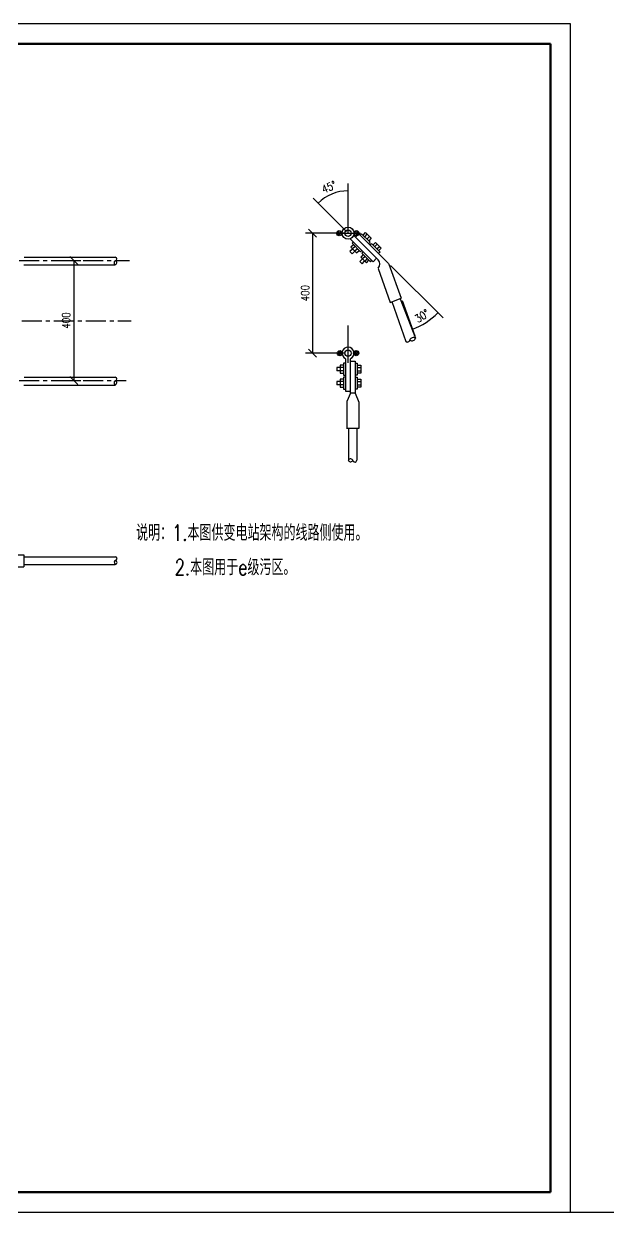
# Model space of a CAD drawing. Extents: x 2254 to 4895, y 1292 to 2309.
# Drawn here: x 2584.2 to 2730.3, y 1651.8 to 1948.8 of the extents above; entities that cross this region are included whole.
import ezdxf

# ---------------------------------------------------------------- set-up
doc = ezdxf.new("R2010")
doc.units = 0
doc.header["$LTSCALE"] = 4
doc.header["$MEASUREMENT"] = 0
doc.linetypes.add('CENTER', pattern=[2, 1.25, -0.25, 0.25, -0.25])
doc.layers.get('0').update_dxf_attribs({"linetype": 'CONTINUOUS'})
doc.layers.get('Defpoints').update_dxf_attribs({"linetype": 'CONTINUOUS'})
for name, color, linetype in [('4', 4, 'CONTINUOUS'), ('5', 5, 'CENTER'), ('ZSSignLayer', 7, 'CONTINUOUS')]:
    doc.layers.add(name, color=color, linetype=linetype)
doc.styles.add('HZ', font='txt.shx', dxfattribs={"width": 0.8, "bigfont": 'hztxt.shx'})
doc.dimstyles.new('D2N', dxfattribs={"dimscale": 10, "dimtxt": 0.2, "dimasz": 0, "dimexe": 0.18, "dimexo": 0.06, "dimgap": 0.09, "dimtad": 1, "dimdec": 4, "dimzin": 0, "dimdsep": 46, "dimtxsty": 'HZ', "dimtsz": 0.1, "dimcen": 0.09, "dimadec": 0, "dimazin": 0, "dimtfac": 0.9, "dimtdec": 4, "dimtix": 1, "dimtmove": 2, "dimatfit": 3, "dimfxl": 1, "dimtolj": 1, "dimtzin": 0, "dimarcsym": 0})

# ---------------------------------------------------------------- blocks, each defined once
blk = doc.blocks.new('*D40')
at = {"color": 0, "lineweight": -2, "transparency": 16777216}
for p, q in [((2594.55, 1889.64), (2598.51, 1889.64)), ((2597.71, 1888.64), (2595.71, 1890.64)), ((2596.71, 1889.64), (2596.71, 1859.64)), ((2594.55, 1859.64), (2598.51, 1859.64)), ((2595.71, 1860.64), (2597.71, 1858.64))]:
    blk.add_line(p, q, dxfattribs=at)
at = {"layer": 'Defpoints', "color": 0, "ltscale": 0.1, "transparency": 16777216}
for p in [(2593.95, 1889.64), (2593.95, 1859.64), (2596.71, 1859.64)]:
    blk.add_point(p, dxfattribs=at)
at = {"color": 0, "lineweight": 25, "ltscale": 0.1, "transparency": 16777216, "insert": (2594.81, 1874.64), "char_height": 2, "attachment_point": 5, "rotation": 90, "style": 'HZ'}
blk.add_mtext('\\A1;400', dxfattribs=at)
blk = doc.blocks.new('*D43')
at = {"color": 0, "lineweight": -2, "transparency": 16777216}
for p, q in [((2675.88, 1888.43), (2689.03, 1875.28)), ((2678.79, 1879.63), (2681.98, 1870.8))]:
    blk.add_line(p, q, dxfattribs=at)
blk.add_arc((2675.46, 1888.86), 17.4, 289.8689, 315, dxfattribs=at)
at = {"layer": 'Defpoints', "color": 0, "ltscale": 0.1, "transparency": 16777216}
for p in [(2667.97, 1896.34), (2675.4, 1888.91), (2675.5, 1888.74), (2678.59, 1880.19), (2683.69, 1873.53)]:
    blk.add_point(p, dxfattribs=at)
at = {"color": 0, "lineweight": 25, "ltscale": 0.1, "transparency": 16777216, "insert": (2683.77, 1875.78), "char_height": 2, "attachment_point": 5, "rotation": 32.4345, "style": 'HZ'}
blk.add_mtext('30%%d', dxfattribs=at)
blk = doc.blocks.new('*D44')
at = {"layer": 'Defpoints', "color": 0, "ltscale": 0.1, "transparency": 16777216}
for p in [(2662.42, 1906.53), (2665.27, 1896.48), (2665.27, 1896.48), (2665.27, 1896.48), (2665.27, 1893.02)]:
    blk.add_point(p, dxfattribs=at)
blk = doc.blocks.new('*D45')
at = {"color": 0, "lineweight": -2, "transparency": 16777216}
blk.add_line((2664.86, 1896.9), (2656.54, 1905.22), dxfattribs=at)
blk.add_arc((2665.29, 1896.48), 10.57, 90, 135, dxfattribs=at)
at = {"layer": 'Defpoints', "color": 0, "ltscale": 0.1, "transparency": 16777216}
for p in [(2665.29, 1908.92), (2662.55, 1906.69), (2665.29, 1896.48), (2665.29, 1896.48), (2671.02, 1890.75)]:
    blk.add_point(p, dxfattribs=at)
at = {"color": 0, "lineweight": 25, "ltscale": 0.1, "transparency": 16777216, "insert": (2660.52, 1908), "char_height": 2, "attachment_point": 5, "rotation": 22.5, "style": 'HZ'}
blk.add_mtext('\\A1;45%%d', dxfattribs=at)
blk = doc.blocks.new('*D46')
at = {"color": 0, "lineweight": -2, "transparency": 16777216}
for p, q in [((2664.67, 1896.48), (2654.64, 1896.48)), ((2657.44, 1895.48), (2655.44, 1897.48)), ((2656.44, 1896.48), (2656.44, 1866.48)), ((2664.69, 1866.48), (2654.64, 1866.48)), ((2655.44, 1867.48), (2657.44, 1865.48))]:
    blk.add_line(p, q, dxfattribs=at)
at = {"layer": 'Defpoints', "color": 0, "ltscale": 0.1, "transparency": 16777216}
for p in [(2665.27, 1896.48), (2656.44, 1866.48), (2665.29, 1866.48)]:
    blk.add_point(p, dxfattribs=at)
at = {"color": 0, "lineweight": 25, "ltscale": 0.1, "transparency": 16777216, "insert": (2654.54, 1881.48), "char_height": 2, "attachment_point": 5, "rotation": 90, "style": 'HZ'}
blk.add_mtext('\\A1;400', dxfattribs=at)

msp = doc.modelspace()

# ---------------------------------------------------------------- linework, layer by layer
at = {"color": 7}
for p, q in [((2720.9, 1948.8), (2300.9, 1948.8)), ((2720.9, 1651.8), (2720.9, 1948.8)), ((2300.9, 1651.8), (2720.9, 1651.8)), ((2300.9, 1651.8), (2720.9, 1651.8))]:
    msp.add_line(p, q, dxfattribs=at)
at = {"color": 7, "lineweight": 25}
for p, q in [((2665.28757, 1896.47812), (2665.28757, 1908.92385)), ((2662.87668, 1895.93088), (2662.63972, 1896.92565)), ((2663.25866, 1895.90464), (2663.01419, 1897.06728)), ((2663.23344, 1896.47706), (2668.39907, 1896.47706)), ((2663.58788, 1896.084), (2663.38717, 1897.01362)), ((2671.58082, 1889.33634), (2665.85325, 1895.0639)), ((2666.70178, 1895.91243), (2672.42934, 1890.18487)), ((2667.18003, 1895.83704), (2666.9118, 1896.87715)), ((2667.12604, 1895.48817), (2667.97457, 1896.3367)), ((2667.12604, 1895.48817), (2672.7829, 1889.83131)), ((2667.604, 1895.86349), (2667.23792, 1897.06501)), ((2667.90073, 1896.08073), (2667.63801, 1897.00881)), ((2667.97457, 1896.3367), (2675.39919, 1888.91207)), ((2668.32813, 1895.98314), (2668.68168, 1896.3367)), ((2668.68168, 1896.3367), (2670.803, 1894.21538)), ((2669.03523, 1895.98314), (2669.67163, 1896.61954)), ((2669.4595, 1895.55888), (2670.09382, 1896.19321)), ((2669.67163, 1896.61954), (2671.08584, 1895.20532)), ((2670.02518, 1894.99319), (2670.65951, 1895.62752)), ((2671.08584, 1895.20532), (2670.44945, 1894.56893)), ((2666.39994, 1892.51061), (2665.75528, 1891.86594)), ((2666.63107, 1893.57898), (2665.99467, 1892.94258)), ((2665.99467, 1892.94258), (2667.40889, 1891.52837)), ((2666.63107, 1894.28609), (2666.27752, 1893.93253)), ((2666.27752, 1893.93253), (2668.39884, 1891.81121)), ((2666.31317, 1891.30805), (2666.95783, 1891.95271)), ((2667.05533, 1893.15472), (2666.41894, 1892.51832)), ((2667.62102, 1892.58903), (2666.98462, 1891.95263)), ((2667.40889, 1891.52837), (2668.04528, 1892.16477)), ((2668.39884, 1891.81121), (2668.75239, 1892.16477)), ((2670.803, 1894.21538), (2670.44945, 1893.86182)), ((2670.803, 1893.50827), (2671.15655, 1893.86182)), ((2671.15655, 1893.86182), (2673.27787, 1891.7405)), ((2671.51011, 1893.50827), (2672.1465, 1894.14466)), ((2671.93437, 1893.084), (2672.56524, 1893.71488)), ((2672.1465, 1894.14466), (2673.56072, 1892.73045)), ((2672.50006, 1892.51832), (2673.13093, 1893.14919)), ((2673.56072, 1892.73045), (2672.92432, 1892.09405)), ((2584.35339, 1890.45539), (2607.04626, 1890.45539)), ((2665.75528, 1891.86594), (2666.31317, 1891.30805)), ((2668.88009, 1890.03046), (2668.23542, 1889.38579)), ((2668.23542, 1889.38579), (2668.79331, 1888.8279)), ((2669.10594, 1891.10411), (2668.46955, 1890.46771)), ((2668.46955, 1890.46771), (2669.88376, 1889.0535)), ((2669.10594, 1891.81121), (2668.75239, 1891.45766)), ((2668.75239, 1891.45766), (2670.87371, 1889.33634)), ((2668.79331, 1888.8279), (2669.43798, 1889.47257)), ((2669.53021, 1890.67984), (2668.89381, 1890.04345)), ((2670.09589, 1890.11416), (2669.4595, 1889.47776)), ((2669.88376, 1889.0535), (2670.52016, 1889.68989)), ((2670.87371, 1889.33634), (2671.22726, 1889.68989)), ((2672.42934, 1890.18487), (2671.58082, 1889.33634)), ((2673.27787, 1891.7405), (2672.92432, 1891.38695)), ((2584.25375, 1888.52713), (2607.04626, 1888.52713)), ((2672.83849, 1887.65672), (2675.80639, 1879.12421)), ((2675.39971, 1888.88845), (2675.47585, 1888.75797)), ((2675.49669, 1888.74165), (2678.58546, 1880.19454)), ((2675.80639, 1879.12421), (2678.58388, 1880.21651)), ((2678.30782, 1880.07751), (2682.11273, 1870.24613)), ((2676.24159, 1879.36359), (2679.71387, 1869.43957)), ((2665.30645, 1864.09708), (2665.30645, 1873.42817)), ((2662.6952, 1866.69666), (2663.23053, 1865.81403)), ((2662.93174, 1866.9979), (2663.57081, 1865.95985)), ((2663.23053, 1867.11878), (2663.79283, 1866.24959)), ((2666.77198, 1866.72059), (2667.30731, 1865.86291)), ((2666.994, 1867.01032), (2667.66005, 1865.9953)), ((2667.32184, 1867.13121), (2667.86962, 1866.28504)), ((2662.48193, 1862.87812), (2662.48193, 1862.07812)), ((2664.18193, 1862.87812), (2662.48193, 1862.87812)), ((2663.28757, 1863.47812), (2663.28757, 1861.47812)), ((2664.18757, 1863.47812), (2663.28757, 1863.47812)), ((2664.18757, 1863.97812), (2664.18757, 1860.97812)), ((2664.68757, 1863.97812), (2664.18757, 1863.97812)), ((2664.68757, 1865.07812), (2664.68757, 1856.97812)), ((2665.88757, 1856.97812), (2665.88757, 1865.07812)), ((2665.88757, 1864.47812), (2667.08757, 1864.47812)), ((2665.88757, 1856.47812), (2665.88757, 1864.47812)), ((2667.08757, 1864.47812), (2667.08757, 1856.47812)), ((2667.08757, 1863.97812), (2667.58757, 1863.97812)), ((2667.58193, 1862.87812), (2668.48193, 1862.87812)), ((2667.58757, 1863.97812), (2667.58757, 1860.97812)), ((2667.58757, 1863.47812), (2668.48757, 1863.47812)), ((2668.48757, 1863.47812), (2668.48757, 1861.47812)), ((2584.35339, 1860.45539), (2607.04626, 1860.45539)), ((2664.18193, 1862.07812), (2662.48193, 1862.07812)), ((2664.18193, 1859.37812), (2662.48193, 1859.37812)), ((2662.48193, 1859.37812), (2662.48193, 1858.57812)), ((2663.28757, 1861.47812), (2664.18757, 1861.47812)), ((2664.18757, 1859.97812), (2663.28757, 1859.97812)), ((2663.28757, 1859.97812), (2663.28757, 1857.97812)), ((2664.18757, 1860.97812), (2664.68757, 1860.97812)), ((2664.68757, 1860.47812), (2664.18757, 1860.47812)), ((2664.18757, 1860.47812), (2664.18757, 1857.47812)), ((2667.58757, 1860.97812), (2667.08757, 1860.97812)), ((2667.08757, 1860.47812), (2667.58757, 1860.47812)), ((2667.58193, 1862.07812), (2668.48193, 1862.07812)), ((2667.58193, 1859.37812), (2668.48193, 1859.37812)), ((2668.48757, 1861.47812), (2667.58757, 1861.47812)), ((2667.58757, 1860.47812), (2667.58757, 1857.47812)), ((2667.58757, 1859.97812), (2668.48757, 1859.97812)), ((2668.48757, 1859.97812), (2668.48757, 1857.97812)), ((2584.25375, 1858.52713), (2607.04626, 1858.52713)), ((2664.18193, 1858.57812), (2662.48193, 1858.57812)), ((2663.28757, 1857.97812), (2664.18757, 1857.97812)), ((2664.18757, 1857.47812), (2664.68757, 1857.47812)), ((2664.68757, 1856.97812), (2665.88757, 1856.97812)), ((2665.88757, 1856.47812), (2664.96613, 1854.38394)), ((2667.08757, 1856.47812), (2665.88757, 1856.47812)), ((2667.58757, 1857.47812), (2667.08757, 1857.47812)), ((2667.08757, 1856.47812), (2667.98028, 1854.24633)), ((2667.58193, 1858.57812), (2668.48193, 1858.57812)), ((2668.48757, 1857.97812), (2667.58757, 1857.97812)), ((2664.88184, 1854.36589), (2664.95432, 1854.36589)), ((2664.95432, 1854.36589), (2664.95432, 1847.67148)), ((2667.97713, 1854.28426), (2667.97713, 1847.63229)), ((2667.96647, 1847.62092), (2664.92581, 1847.62092)), ((2665.38472, 1847.64059), (2665.38472, 1839.73299)), ((2667.474, 1847.64059), (2667.474, 1839.73299)), ((2564.26098, 1816.0879), (2584.26098, 1816.0879)), ((2584.26098, 1816.0879), (2584.26098, 1813.0879)), ((2584.40608, 1815.55856), (2607.09895, 1815.55856)), ((2565.25288, 1813.0879), (2584.26098, 1813.0879)), ((2584.30645, 1813.6303), (2607.09895, 1813.6303))]:
    msp.add_line(p, q, dxfattribs=at)
at = {"color": 7, "const_width": 0.6}
for points in [[(2715.9, 1943.8), (2325.9, 1943.8)], [(2715.9, 1656.8), (2715.9, 1943.8)], [(2325.9, 1656.8), (2715.9, 1656.8)]]:
    msp.add_lwpolyline(points, dxfattribs=at)
at = {"color": 7, "lineweight": 25}
for centre, radius in [((2665.28757, 1896.47812), 1.5), ((2663.08976, 1896.46253), 0.65), ((2665.28757, 1896.47812), 0.8), ((2667.38759, 1896.45372), 0.65), ((2663.25111, 1866.46488), 0.65), ((2665.28757, 1866.47812), 0.8), ((2667.32789, 1866.49066), 0.65)]:
    msp.add_circle(centre, radius, dxfattribs=at)
for centre, radius, start, end in [((2607.4764, 1889.08303), 0.6819, 134.9832696, 225.0167304), ((2606.9608, 1889.07644), 0.52396, 276.6381689, 77.3286482), ((2607.06327, 1890.04492), 0.42782, 271.6699182, 88.3300818), ((2671.67804, 1888.72646), 1.5625, 318.2336996, 45), ((2680.14656, 1869.85894), 0.59465, 223.2513421, 354.9180438), ((2681.62809, 1869.42956), 0.96572, 59.4563043, 157.0404737), ((2681.33515, 1870.36944), 0.79115, 223.9275553, 352.1420748), ((2665.28757, 1866.47812), 1.5, 294.0477798, 245.6258691), ((2607.4764, 1859.08303), 0.6819, 134.9832696, 225.0167304), ((2606.9608, 1859.07644), 0.52396, 276.6381689, 77.3286482), ((2607.06327, 1860.04492), 0.42782, 271.6699182, 88.3300818), ((2665.87274, 1839.34341), 0.70578, 19.9103429, 138.2505546), ((2665.94382, 1839.96125), 0.61566, 193.8983452, 322.1826267), ((2666.97093, 1839.77541), 0.50021, 198.2162066, 358.5437075), ((2607.39174, 1814.1872), 0.55382, 105.4570768, 231.3832917), ((2607.01349, 1814.17961), 0.52396, 276.6381689, 77.3286482), ((2607.11596, 1815.14809), 0.42782, 271.6699182, 88.3300818)]:
    msp.add_arc(centre, radius, start, end, dxfattribs=at)
at = {"layer": '5', "color": 7, "linetype": 'CENTER', "lineweight": 25}
for p, q in [((2527.06674, 1889.64325), (2610.64791, 1889.64325)), ((2527.06674, 1859.64325), (2609.81674, 1859.64325))]:
    msp.add_line(p, q, dxfattribs=at)
at = {"layer": '5', "color": 0, "linetype": 'CENTER', "lineweight": 25}
msp.add_line((2359.7352, 1874.59999), (2611.0482, 1874.59999), dxfattribs=at)
at = {"layer": 'ZSSignLayer', "ltscale": 0.1}
msp.add_line((2720.9, 1651.8), (2768.17168, 1651.8), dxfattribs=at)

# ---------------------------------------------------------------- texts
at = {"layer": '4', "color": 7, "linetype": 'ByBlock', "lineweight": 25, "style": 'HZ', "width": 0.75}
for s, p in [('说明：1.本图供变电站架构的线路侧使用。', (2612.29781, 1819.59609)), ('2.本图用于e级污区。', (2621.96886, 1810.97426))]:
    msp.add_text(s, height=4, dxfattribs=at).set_placement(p)

# ---------------------------------------------------------------- dimensions: what is measured, and where the dimension line sits
at = {"color": 7, "lineweight": 25}
for base, line1, line2, picture, middle in [((2662.55215, 1906.68575), ((2671.01513, 1890.74949), (2665.28757, 1896.47706)), ((2665.28757, 1896.47812), (2665.28757, 1908.92385)), '*D45', (2660.51596, 1907.99674)), ((2662.42186, 1906.52506), ((2665.27186, 1896.47706), (2665.27186, 1896.47706)), ((2665.27186, 1896.47706), (2665.27186, 1893.01896)), '*D44', (2662.42186, 1906.52506))]:
    dim = msp.add_angular_dim_2l(base=base, line1=line1, line2=line2, dimstyle='D2N', override={"dimfxl": 1.25}, dxfattribs=at)
    dim.commit()
    dim.dimension.update_dxf_attribs({"geometry": picture, "text_midpoint": middle})
dim = msp.add_linear_dim(base=(2656.43933, 1866.47812), p1=(2665.27186, 1896.47706), p2=(2665.28757, 1866.47812), angle=90, text='400', dimstyle='D2N', override={"dimfxl": 1.25}, dxfattribs=at)
dim.commit()
dim.dimension.update_dxf_attribs({"geometry": '*D46', "text_midpoint": (2654.53933, 1881.47759)})
dim = msp.add_angular_dim_2l(base=(2683.68858, 1873.53058), line1=((2675.49669, 1888.74165), (2678.58546, 1880.19454)), line2=((2667.97457, 1896.3367), (2675.39919, 1888.91207)), text='30%%d', dimstyle='D2N', override={"dimfxl": 1.25}, dxfattribs=at)
dim.commit()
dim.dimension.update_dxf_attribs({"geometry": '*D43', "text_midpoint": (2683.76689, 1875.77646)})
dim = msp.add_linear_dim(base=(2596.70803, 1859.64325), p1=(2593.95058, 1889.64325), p2=(2593.95058, 1859.64325), angle=90, text='400', dimstyle='D2N', dxfattribs=at)
dim.commit()
dim.dimension.update_dxf_attribs({"geometry": '*D40', "text_midpoint": (2594.80803, 1874.64325)})

doc.saveas('drawing.dxf')
